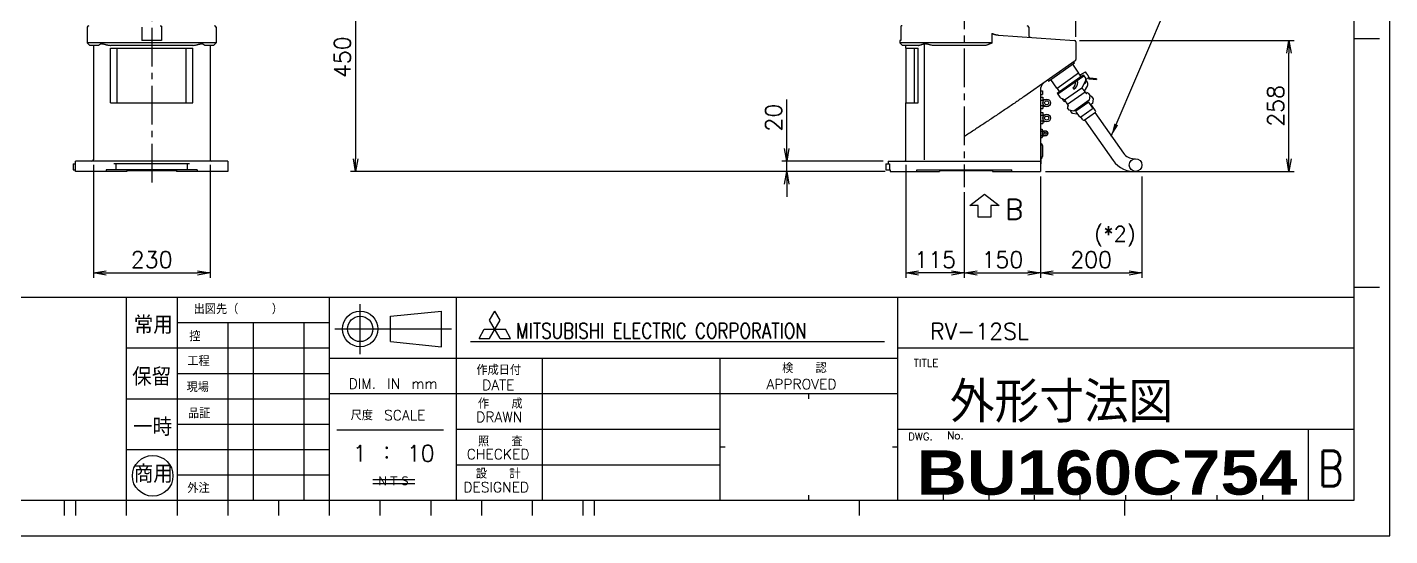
# Model space of a CAD drawing. Extents: x -7841 to -3641, y -5238 to -2268.
# Drawn here: x -6327 to -3641, y -5238 to -4236 of the extents above; entities that cross this region are included whole.
import ezdxf
from ezdxf.enums import TextEntityAlignment as Align

# ---------------------------------------------------------------- set-up
doc = ezdxf.new("R2010")
doc.units = 0
doc.header["$LTSCALE"] = 4
doc.header["$MEASUREMENT"] = 0
doc.linetypes.add('CENTRE2', pattern=[28.575, 19.05, -3.175, 3.175, -3.175])
doc.layers.get('0').update_dxf_attribs({"linetype": 'CONTINUOUS'})
doc.layers.get('DEFPOINTS').update_dxf_attribs({"linetype": 'CONTINUOUS'})
for name, color, linetype in [('01', 7, 'CONTINUOUS'), ('01CENTER', 5, 'CENTRE2'), ('01HOSO', 6, 'CONTINUOUS'), ('02', 5, 'CONTINUOUS'), ('04', 5, 'CONTINUOUS'), ('05THIK', 7, 'CONTINUOUS'), ('05THIN', 5, 'CONTINUOUS')]:
    doc.layers.add(name, color=color, linetype=linetype)
doc.styles.add('BIGFONT', font='ROMANS.SHX', dxfattribs={"bigfont": 'bigfont'})
doc.styles.add('SANSSERIFBOLD', font='sasb____.pfb', dxfattribs={"height": 14})
doc.styles.get("Standard").update_dxf_attribs({"font": 'romans.shx', "bigfont": 'bigfont.shx'})
doc.dimstyles.new('L-IN', dxfattribs={"dimscale": 10, "dimtxt": 3.2, "dimasz": 2.5, "dimexe": 1, "dimexo": 1, "dimgap": 1, "dimtad": 1, "dimdec": 0, "dimtxsty": 'BIGFONT', "dimblk": 'YA-IN', "dimblk1": 'OPEN', "dimblk2": 'OPEN', "dimsah": 1, "dimcen": 0, "dimclrd": 256, "dimclre": 256, "dimclrt": 256, "dimazin": 3, "dimtp": 0.1, "dimtm": 0.2, "dimtfac": 0.625, "dimtdec": 0, "dimtmove": 0, "dimatfit": 3, "dimtolj": 1})

# ---------------------------------------------------------------- blocks, each defined once
blk = doc.blocks.new('_OPEN')
at = {"color": 0, "linetype": 'BYBLOCK'}
for p, q in [((-1, 0.17), (0, 0)), ((0, 0), (-1, -0.17)), ((0, 0), (-1, 0))]:
    blk.add_line(p, q, dxfattribs=at)
blk = doc.blocks.new('*D18')
at = {"linetype": 'BYBLOCK'}
for p, q in [((-4640, -4153.6), (-4640, -3870)), ((-4615, -3880), (-4445, -3880)), ((-4420, -4254.8), (-4420, -3870))]:
    blk.add_line(p, q, dxfattribs=at)
at = {"layer": 'DEFPOINTS', "color": 0, "linetype": 'BYBLOCK'}
for p in [(-4420, -3880), (-4640, -4163.6), (-4420, -4264.8)]:
    blk.add_point(p, dxfattribs=at)
at = {"linetype": 'BYBLOCK', "xscale": 25, "yscale": 25, "zscale": 25, "rotation": 180}
blk.add_blockref('_OPEN', (-4640, -3880), dxfattribs=at)
at = {"linetype": 'BYBLOCK', "xscale": 25, "yscale": 25, "zscale": 25}
blk.add_blockref('_OPEN', (-4420, -3880), dxfattribs=at)
at = {"linetype": 'BYBLOCK', "insert": (-4530, -3854), "char_height": 32, "attachment_point": 5, "style": 'BIGFONT'}
blk.add_mtext('\\A1;220', dxfattribs=at)
blk = doc.blocks.new('YA-IN')
at = {"color": 0, "linetype": 'BYBLOCK'}
for p, q in [((0, 0), (-1, 0.17)), ((-1, -0.17), (0, 0)), ((0, 0), (-1, 0))]:
    blk.add_line(p, q, dxfattribs=at)
blk = doc.blocks.new('*D4')
at = {"linetype": 'BYBLOCK'}
for p, q in [((-4778.2, -4070), (-5690, -4070)), ((-5680, -4095), (-5680, -4495)), ((-4636, -4520), (-5690, -4520))]:
    blk.add_line(p, q, dxfattribs=at)
at = {"layer": 'DEFPOINTS', "color": 0, "linetype": 'BYBLOCK'}
for p in [(-4768.2, -4070), (-5680, -4520), (-4626, -4520)]:
    blk.add_point(p, dxfattribs=at)
at = {"linetype": 'BYBLOCK', "xscale": 25, "yscale": 25, "zscale": 25}
for p, rotation in [((-5680, -4070), 90), ((-5680, -4520), 270)]:
    blk.add_blockref('_OPEN', p, dxfattribs=dict(at, rotation=rotation))
at = {"linetype": 'BYBLOCK', "insert": (-5706, -4295), "char_height": 32, "attachment_point": 5, "rotation": 90, "style": 'BIGFONT'}
blk.add_mtext('\\A1;450', dxfattribs=at)
blk = doc.blocks.new('*D22')
at = {"linetype": 'BYBLOCK'}
for p, q in [((-6197, -4507), (-6197, -4730)), ((-5967, -4507), (-5967, -4730)), ((-6172, -4720), (-5992, -4720))]:
    blk.add_line(p, q, dxfattribs=at)
at = {"layer": 'DEFPOINTS', "color": 0, "linetype": 'BYBLOCK'}
for p in [(-6197, -4497), (-5967, -4497), (-5967, -4720)]:
    blk.add_point(p, dxfattribs=at)
at = {"linetype": 'BYBLOCK', "xscale": 25, "yscale": 25, "zscale": 25, "rotation": 180}
blk.add_blockref('_OPEN', (-6197, -4720), dxfattribs=at)
at = {"linetype": 'BYBLOCK', "xscale": 25, "yscale": 25, "zscale": 25}
blk.add_blockref('_OPEN', (-5967, -4720), dxfattribs=at)
at = {"linetype": 'BYBLOCK', "insert": (-6082, -4694), "char_height": 32, "attachment_point": 5, "style": 'BIGFONT'}
blk.add_mtext('\\A1;230', dxfattribs=at)
blk = doc.blocks.new('*D34')
at = {"linetype": 'BYBLOCK'}
for p, q in [((-4412.8, -4261.8), (-3990, -4261.8)), ((-4000, -4495), (-4000, -4286.8)), ((-4480, -4520), (-3990, -4520))]:
    blk.add_line(p, q, dxfattribs=at)
at = {"layer": 'DEFPOINTS', "color": 0, "linetype": 'BYBLOCK'}
for p in [(-4422.8, -4261.8), (-4000, -4261.8), (-4490, -4520)]:
    blk.add_point(p, dxfattribs=at)
at = {"linetype": 'BYBLOCK', "xscale": 25, "yscale": 25, "zscale": 25}
for p, rotation in [((-4000, -4261.8), 90), ((-4000, -4520), 270)]:
    blk.add_blockref('_OPEN', p, dxfattribs=dict(at, rotation=rotation))
at = {"linetype": 'BYBLOCK', "insert": (-4026, -4390.9), "char_height": 32, "attachment_point": 5, "rotation": 90, "style": 'BIGFONT'}
blk.add_mtext('\\A1;258', dxfattribs=at)
blk = doc.blocks.new('*D19')
at = {"linetype": 'BYBLOCK'}
for p, q in [((-4490, -4530), (-4490, -4730)), ((-4640, -4560.9), (-4640, -4730)), ((-4615, -4720), (-4515, -4720))]:
    blk.add_line(p, q, dxfattribs=at)
at = {"layer": 'DEFPOINTS', "color": 0, "linetype": 'BYBLOCK'}
for p in [(-4490, -4520), (-4640, -4550.9), (-4490, -4720)]:
    blk.add_point(p, dxfattribs=at)
at = {"linetype": 'BYBLOCK', "xscale": 25, "yscale": 25, "zscale": 25, "rotation": 180}
blk.add_blockref('_OPEN', (-4640, -4720), dxfattribs=at)
at = {"linetype": 'BYBLOCK', "xscale": 25, "yscale": 25, "zscale": 25}
blk.add_blockref('_OPEN', (-4490, -4720), dxfattribs=at)
at = {"linetype": 'BYBLOCK', "insert": (-4565, -4694), "char_height": 32, "attachment_point": 5, "style": 'BIGFONT'}
blk.add_mtext('\\A1;150', dxfattribs=at)
blk = doc.blocks.new('*D21')
at = {"linetype": 'BYBLOCK'}
for p, q in [((-4595, -4507), (-4595, -4730)), ((-4480, -4560.9), (-4480, -4730)), ((-4505, -4720), (-4570, -4720))]:
    blk.add_line(p, q, dxfattribs=at)
at = {"layer": 'DEFPOINTS', "color": 0, "linetype": 'BYBLOCK'}
for p in [(-4595, -4497), (-4480, -4550.9), (-4595, -4720)]:
    blk.add_point(p, dxfattribs=at)
at = {"linetype": 'BYBLOCK', "xscale": 25, "yscale": 25, "zscale": 25, "rotation": 180}
blk.add_blockref('_OPEN', (-4595, -4720), dxfattribs=at)
at = {"linetype": 'BYBLOCK', "xscale": 25, "yscale": 25, "zscale": 25}
blk.add_blockref('_OPEN', (-4480, -4720), dxfattribs=at)
at = {"linetype": 'BYBLOCK', "insert": (-4537.5, -4694), "char_height": 32, "attachment_point": 5, "style": 'BIGFONT'}
blk.add_mtext('\\A1;115', dxfattribs=at)
blk = doc.blocks.new('*D20')
at = {"linetype": 'BYBLOCK'}
for p, q in [((-4490, -4530), (-4490, -4730)), ((-4290, -4530), (-4290, -4730)), ((-4465, -4720), (-4315, -4720))]:
    blk.add_line(p, q, dxfattribs=at)
at = {"layer": 'DEFPOINTS', "color": 0, "linetype": 'BYBLOCK'}
for p in [(-4490, -4520), (-4290, -4520), (-4290, -4720)]:
    blk.add_point(p, dxfattribs=at)
at = {"linetype": 'BYBLOCK', "xscale": 25, "yscale": 25, "zscale": 25, "rotation": 180}
blk.add_blockref('_OPEN', (-4490, -4720), dxfattribs=at)
at = {"linetype": 'BYBLOCK', "xscale": 25, "yscale": 25, "zscale": 25}
blk.add_blockref('_OPEN', (-4290, -4720), dxfattribs=at)
at = {"linetype": 'BYBLOCK', "insert": (-4390, -4694), "char_height": 32, "attachment_point": 5, "style": 'BIGFONT'}
blk.add_mtext('\\A1;200', dxfattribs=at)
blk = doc.blocks.new('*D51')
at = {"linetype": 'BYBLOCK'}
for p, q in [((-4990, -4475), (-4990, -4378.2)), ((-4800, -4500), (-5000, -4500)), ((-4990, -4520), (-4990, -4500)), ((-4796, -4520), (-5000, -4520)), ((-4990, -4545), (-4990, -4570))]:
    blk.add_line(p, q, dxfattribs=at)
at = {"layer": 'DEFPOINTS', "color": 0, "linetype": 'BYBLOCK'}
for p in [(-4990, -4500), (-4790, -4500), (-4786, -4520)]:
    blk.add_point(p, dxfattribs=at)
at = {"linetype": 'BYBLOCK', "xscale": 25, "yscale": 25, "zscale": 25}
for p, rotation in [((-4990, -4500), 270), ((-4990, -4520), 90)]:
    blk.add_blockref('_OPEN', p, dxfattribs=dict(at, rotation=rotation))
at = {"linetype": 'BYBLOCK', "insert": (-5016, -4414.1), "char_height": 32, "attachment_point": 5, "rotation": 90, "style": 'BIGFONT'}
blk.add_mtext('\\A1;20', dxfattribs=at)

msp = doc.modelspace()

# ---------------------------------------------------------------- linework, layer by layer
at = {"layer": '01', "linetype": 'CONTINUOUS'}
for p, q in [((-6209, -4236), (-6209, -4267)), ((-6101.6178, -4236), (-6101.6178, -4262)), ((-6062.3822, -4236), (-6062.3822, -4262)), ((-5955, -4236), (-5955, -4267)), ((-4605.47566, -4236), (-4605.47566, -4262)), ((-4353, -4236), (-4353, -4252.6988)), ((-6209, -4267), (-6204, -4272)), ((-6062.3822, -4262), (-6101.6178, -4262)), ((-5955, -4267), (-5960, -4272)), ((-4607, -4262), (-4607, -4267)), ((-4605.47566, -4262), (-4607, -4262)), ((-4607, -4267), (-4602, -4272)), ((-4412.81433, -4251.31418), (-4262.79073, -4261.80485)), ((-4260, -4264.79755), (-4260, -4299.42377)), ((-6187.24118, -4272), (-6204, -4272)), ((-6197, -4272), (-6197, -4497)), ((-6163.38796, -4277), (-6000.61204, -4277)), ((-6001.07837, -4272), (-6162.92163, -4272)), ((-5960, -4272), (-5976.75882, -4272)), ((-5967, -4272), (-5967, -4497)), ((-4571.3, -4272), (-4602, -4272)), ((-4595, -4277), (-4595, -4272)), ((-4595, -4277), (-4571, -4277)), ((-4594.7, -4385), (-4594.7, -4277)), ((-4571, -4385), (-4571, -4277)), ((-4438.372, -4272), (-4541.71138, -4272)), ((-4261.27927, -4301.88123), (-4362.94026, -4373.06502)), ((-4260.4, -4300.98547), (-4260.46875, -4301.03361)), ((-4260.4, -4300.91991), (-4260.4, -4300.98547)), ((-4330, -4360.41134), (-4330, -4520)), ((-4330, -4361.5), (-4329.85, -4361.5)), ((-4330, -4368.5), (-4329.85, -4368.5)), ((-4330, -4374.03034), (-4325.4, -4374.03034)), ((-4329.85, -4361.5), (-4329.85, -4368.5)), ((-4329.8, -4363.35), (-4329.85, -4363.35)), ((-4329.8, -4366.65), (-4329.85, -4366.65)), ((-4329.8, -4361.5), (-4329.8, -4368.5)), ((-4329.8, -4361.5), (-4325.8, -4361.5)), ((-4329.8, -4368.5), (-4325.8, -4368.5)), ((-4325.8, -4361.5), (-4325.8, -4368.5)), ((-4325.4, -4374.03034), (-4325.4, -4395.96966)), ((-6163.38796, -4385), (-6000.61204, -4385)), ((-4595, -4497), (-4595, -4385)), ((-4595, -4385), (-4571, -4385)), ((-4330, -4379.51517), (-4325.4, -4379.51517)), ((-4330, -4390.48483), (-4325.4, -4390.48483)), ((-4330, -4395.96966), (-4325.4, -4395.96966)), ((-4330, -4404.03034), (-4325.4, -4404.03034)), ((-4325.4, -4378.5), (-4321.44123, -4378.5)), ((-4325.4, -4391.5), (-4321.44123, -4391.5)), ((-4325.4, -4404.03034), (-4325.4, -4425.96966)), ((-4330, -4409.51517), (-4325.4, -4409.51517)), ((-4330, -4420.48483), (-4325.4, -4420.48483)), ((-4330, -4425.96966), (-4325.4, -4425.96966)), ((-4325.4, -4408.5), (-4321.44123, -4408.5)), ((-4325.4, -4421.5), (-4321.44123, -4421.5)), ((-4330, -4436.9171), (-4326.4, -4436.9171)), ((-4330, -4440.95855), (-4326.4, -4440.95855)), ((-4330, -4449.04145), (-4326.4, -4449.04145)), ((-4330, -4453.0829), (-4326.4, -4453.0829)), ((-4326.4, -4436.9171), (-4326.4, -4453.0829)), ((-4326.4, -4440.25), (-4322.58546, -4440.25)), ((-4326.4, -4449.75), (-4322.58546, -4449.75)), ((-4328.8, -4465), (-4330, -4465)), ((-4328.8, -4505), (-4328.8, -4465)), ((-4326.1, -4469), (-4326.1, -4490.99999)), ((-4325.1, -4489), (-4325.1, -4471.006)), ((-6237, -4505), (-6237, -4517)), ((-6237, -4505), (-6232, -4505)), ((-5932, -4500), (-6232, -4500)), ((-6232, -4520), (-6232, -4500)), ((-6007.5092, -4505), (-6156.4908, -4505)), ((-6152, -4517), (-6152, -4505)), ((-6012, -4505), (-6012, -4517)), ((-5932, -4500), (-5932, -4520)), ((-4635, -4505), (-4635, -4517)), ((-4635, -4505), (-4627.2217, -4505)), ((-4630, -4500), (-4330.46077, -4500)), ((-4630, -4500), (-4630, -4505)), ((-4627.2217, -4505), (-4627.2217, -4517)), ((-4328.8, -4505), (-4330, -4505)), ((-6237, -4517), (-6232, -4517)), ((-6130.70923, -4520), (-6232, -4520)), ((-5992.57498, -4517), (-6171.42502, -4517)), ((-6171.42502, -4517), (-6171.42502, -4520)), ((-6130.70923, -4517), (-6130.70923, -4520)), ((-6130.70923, -4518.6), (-6033.29077, -4518.6)), ((-6033.29077, -4517), (-6033.29077, -4520)), ((-5932, -4520), (-6033.29077, -4520)), ((-5992.57498, -4517), (-5992.57498, -4520)), ((-4635, -4517), (-4625.99356, -4517)), ((-4625.99356, -4517), (-4625.99356, -4520)), ((-4625.99356, -4520), (-4528.70923, -4520)), ((-4573.43146, -4517), (-4386.56854, -4517)), ((-4573.43146, -4520), (-4573.43146, -4517)), ((-4528.70923, -4517), (-4528.70923, -4520)), ((-4528.70923, -4518.6), (-4424.72123, -4518.6)), ((-4424.72123, -4517), (-4424.72123, -4520)), ((-4424.72123, -4520), (-4330, -4520)), ((-4386.56854, -4520), (-4386.56854, -4517))]:
    msp.add_line(p, q, dxfattribs=at)
at = {"layer": '01'}
for p, q in [((-4313.74588, -4342.00098), (-4262.54887, -4306.15245)), ((-4266.68559, -4309.04902), (-4254.64049, -4326.25121)), ((-4262.54887, -4306.15245), (-4264.13801, -4303.88294)), ((-4251.37724, -4329.81184), (-4241.05947, -4323.68457)), ((-4238.50644, -4327.98364), (-4241.05947, -4323.68457)), ((-4315.33501, -4339.73146), (-4313.74588, -4342.00098)), ((-4297.56405, -4356.30661), (-4309.60916, -4339.10442)), ((-4297.22688, -4365.59256), (-4246.02987, -4329.74403)), ((-4254.6568, -4326.75094), (-4297.08888, -4356.4622)), ((-4244.30914, -4332.20149), (-4295.50615, -4368.05002)), ((-4254.71416, -4326.66903), (-4254.64049, -4326.25121)), ((-4254.6568, -4326.75094), (-4254.23898, -4326.82461)), ((-4250.16659, -4332.64059), (-4254.23898, -4326.82461)), ((-4251.37724, -4329.81184), (-4252.38, -4329.47951)), ((-4240.94136, -4341.79206), (-4248.16451, -4355.28798)), ((-4246.02987, -4329.74403), (-4241.25392, -4336.5648)), ((-4244.01702, -4347.53871), (-4241.24582, -4345.89302)), ((-4237.07805, -4350.65979), (-4243.60012, -4361.80285)), ((-4241.24582, -4345.89302), (-4239.15057, -4337.67049)), ((-4240.07523, -4341.29918), (-4237.29748, -4345.26621)), ((-4239.15057, -4337.67049), (-4234.42159, -4334.86216)), ((-4237.48522, -4329.70327), (-4234.00333, -4335.56648)), ((-4237.30454, -4351.00856), (-4237.28354, -4351.01087)), ((-4235.71131, -4335.62807), (-4235.29305, -4336.33239)), ((-4232.93832, -4337.79214), (-4219.23057, -4338.82182)), ((-4219.11821, -4337.32603), (-4232.82596, -4336.29635)), ((-4222.22214, -4338.5971), (-4222.10978, -4337.10132)), ((-4219.11821, -4337.32603), (-4219.23057, -4338.82182)), ((-4297.56405, -4356.30661), (-4297.14624, -4356.38029)), ((-4297.22688, -4365.59256), (-4291.40126, -4373.9124)), ((-4297.08888, -4356.4622), (-4297.16255, -4356.88002)), ((-4297.16255, -4356.88002), (-4293.09016, -4362.696)), ((-4282.32315, -4379.20612), (-4289.58097, -4375.49674)), ((-4284.89366, -4380.15518), (-4287.36113, -4376.63127)), ((-4282.32315, -4379.20612), (-4248.16451, -4355.28798)), ((-4276.84129, -4387.81958), (-4241.94541, -4363.38522)), ((-4266.1794, -4355.45024), (-4264.35719, -4358.05262)), ((-4264.35719, -4358.05262), (-4260.01258, -4355.01049)), ((-4246.84529, -4357.17203), (-4248.16451, -4355.28798)), ((-4245.69813, -4358.81034), (-4246.27171, -4357.99118)), ((-4244.55098, -4360.44864), (-4245.12456, -4359.62949)), ((-4243.9774, -4361.26779), (-4242.31403, -4363.64333)), ((-4241.94541, -4363.38522), (-4239.59375, -4366.74375)), ((-4239.59375, -4366.74375), (-4238.20119, -4365.76867)), ((-4235.41573, -4366.25982), (-4232.26106, -4370.76515)), ((-4232.26106, -4370.76515), (-4233.85731, -4379.81789)), ((-4232.57786, -4372.56177), (-4231.93073, -4372.10865)), ((-4229.14527, -4372.5998), (-4225.9906, -4377.10514)), ((-4225.9906, -4377.10514), (-4227.58684, -4386.15787)), ((-4282.32315, -4379.20612), (-4281.00393, -4381.09017)), ((-4281.90969, -4382.16213), (-4279.93855, -4382.61168)), ((-4280.57119, -4382.4674), (-4280.43479, -4381.90824)), ((-4280.43035, -4381.90932), (-4279.85677, -4382.72847)), ((-4279.2832, -4383.54763), (-4278.70962, -4384.36678)), ((-4278.13604, -4385.18593), (-4276.47267, -4387.56147)), ((-4274.48963, -4391.1781), (-4276.84129, -4387.81958)), ((-4273.21867, -4399.44398), (-4276.37334, -4394.93864)), ((-4275.88219, -4392.15318), (-4274.48963, -4391.1781)), ((-4264.16593, -4401.04022), (-4273.21867, -4399.44398)), ((-4266.9482, -4405.78396), (-4270.10287, -4401.27862)), ((-4233.85731, -4379.81789), (-4264.16593, -4401.04022)), ((-4259.00994, -4400.52336), (-4260.46336, -4398.44765)), ((-4234.86133, -4383.61433), (-4260.25505, -4401.3952)), ((-4252.79855, -4412.04418), (-4260.25505, -4401.3952)), ((-4250.0131, -4412.53533), (-4227.89599, -4397.04876)), ((-4243.74263, -4418.87531), (-4221.62553, -4403.38874)), ((-4236.10644, -4384.48617), (-4237.55987, -4382.41045)), ((-4227.40484, -4394.26331), (-4234.86133, -4383.61433)), ((-4227.58684, -4386.15787), (-4231.27302, -4388.73897)), ((-4228.59087, -4389.95431), (-4229.8196, -4390.81468)), ((-4221.13437, -4400.60329), (-4228.59087, -4389.95431)), ((-4222.44466, -4403.96234), (-4166.16403, -4484.33941)), ((-4257.89547, -4407.3802), (-4266.9482, -4405.78396)), ((-4256.66674, -4406.51983), (-4257.89547, -4407.3802)), ((-4246.52809, -4418.38416), (-4250.46052, -4412.76807)), ((-4242.92346, -4418.30175), (-4186.64283, -4498.67882)), ((-4145.68523, -4495), (-4142.5, -4495))]:
    msp.add_line(p, q, dxfattribs=at)
at = {"layer": '01', "linetype": 'CONTINUOUS'}
for centre, radius in [((-4317.7, -4385), 7.5), ((-4317.7, -4385), 4), ((-4317.7, -4415), 7.5), ((-4317.7, -4415), 4), ((-4320.6, -4445), 5.15), ((-4320.6, -4445), 4.75), ((-4320.6, -4445), 2)]:
    msp.add_circle(centre, radius, dxfattribs=at)
at = {"layer": '01'}
msp.add_circle((-4142.5, -4507.5), 12.5, dxfattribs=at)
at = {"layer": '01', "linetype": 'CONTINUOUS'}
for centre, radius, start, end in [((-6206, -4236), 3, 90, 180), ((-5958, -4236), 3, 0, 90), ((-4356, -4236), 3, 0, 90), ((-4350, -4252.69926), 3, 180, 266), ((-4263, -4264.79755), 3, 0, 85.9999999), ((-4263, -4299.42377), 3, 305.00000015, 0.00000009), ((-4310, -4360.41134), 20, 133.36999044, 180), ((-4329.6, -4469), 3.5, 0, 76.78690795), ((-4326.1, -4471), 1, 0, 90), ((-6200, -4497), 3, 270, 0), ((-5964, -4497), 3, 180, 268.54838711), ((-4598, -4497), 3, 270, 0), ((-4329.6, -4491), 3.5, 283.21309205, 0), ((-4326.1, -4489), 1, 270, 0)]:
    msp.add_arc(centre, radius, start, end, dxfattribs=at)
at = {"layer": '01'}
for centre, radius, start, end in [((-4273.92268, -4344.39169), 13.5, 304.99999994, 3.76707096), ((-4273.92268, -4344.39169), 17.5, 322.64232709, 11.42182151), ((-4245.34968, -4339.43268), 5, 331.84386053, 35.00000002), ((-4238.64069, -4329.22641), 1.25, 337.57410588, 83.83431058), ((-4241.39324, -4348.13409), 5, 329.65942507, 35.00000002), ((-4232.7136, -4334.80057), 3, 210.70420829, 265.70420824), ((-4232.7136, -4334.80057), 1.5, 210.70420838, 265.70420803), ((-4287.3055, -4371.04452), 5, 215.00000001, 242.92897871), ((-4246.5585, -4357.58161), 0.5, 304.99999799, 125.00000201), ((-4245.41134, -4359.21991), 0.5, 304.99999799, 125.00000201), ((-4244.26419, -4360.85822), 0.5, 304.99999799, 125.00000201), ((-4243.11704, -4362.49652), 0.5, 305, 125), ((-4241.96989, -4364.13482), 0.5, 9.6554811, 60.3445189), ((-4239.71679, -4365.60913), 1, 271.51393718, 305), ((-4237.05404, -4367.40697), 2, 34.99999979, 125), ((-4230.78357, -4373.74695), 2, 34.99999979, 125), ((-4280.7979, -4377.2873), 5, 214.99999999, 257.15244539), ((-4280.71714, -4381.49975), 0.5, 124.99999799, 305.00000201), ((-4279.56998, -4383.13805), 0.5, 124.99999799, 305.00000201), ((-4278.42283, -4384.77635), 0.5, 124.99999799, 305.00000201), ((-4277.27568, -4386.41466), 0.5, 125, 305), ((-4274.73503, -4393.79149), 2, 125, 215.00000021), ((-4276.12853, -4388.05296), 0.5, 189.6554811, 240.3445189), ((-4275.51374, -4390.67442), 1, 305, 338.48606277), ((-4268.46457, -4400.13147), 2, 174.27297514, 215.00000021), ((-4229.04314, -4395.41046), 2, 305, 35), ((-4222.77268, -4401.75044), 2, 305, 35), ((-4251.16025, -4410.89702), 2, 215, 305), ((-4244.88978, -4417.237), 2, 215, 305), ((-4145.68523, -4470), 25, 215, 270), ((-4145.68523, -4470), 50, 215, 277.27542577)]:
    msp.add_arc(centre, radius, start, end, dxfattribs=at)
at = {"layer": '01', "linetype": 'CONTINUOUS'}
for points in [[(-6065.02523, -4233), (-6064.87077, -4233.00506), (-6064.71752, -4233.02016), (-6064.56622, -4233.04508), (-6064.41756, -4233.07954), (-6064.27182, -4233.12326), (-6064.12948, -4233.17594), (-6063.99122, -4233.23711), (-6063.85763, -4233.30621), (-6063.72902, -4233.38277), (-6063.60579, -4233.46622), (-6063.48822, -4233.556), (-6063.37654, -4233.65153), (-6063.27087, -4233.75229), (-6063.17131, -4233.85775), (-6063.07795, -4233.96738), (-6062.99076, -4234.08076), (-6062.90979, -4234.19736), (-6062.83491, -4234.31686), (-6062.76615, -4234.43878), (-6062.70335, -4234.56289), (-6062.64646, -4234.68879), (-6062.59539, -4234.81622), (-6062.55, -4234.94499), (-6062.51025, -4235.07477), (-6062.47598, -4235.20551), (-6062.44716, -4235.33691), (-6062.42368, -4235.46889), (-6062.40549, -4235.60134), (-6062.39254, -4235.73401), (-6062.38478, -4235.86698), (-6062.3822, -4236)], [(-4602.83264, -4233), (-4602.98709, -4233.00506), (-4603.14035, -4233.02016), (-4603.29165, -4233.04508), (-4603.44031, -4233.07954), (-4603.58604, -4233.12326), (-4603.72838, -4233.17594), (-4603.86665, -4233.23711), (-4604.00024, -4233.30621), (-4604.12884, -4233.38277), (-4604.25207, -4233.46622), (-4604.36964, -4233.556), (-4604.48133, -4233.65153), (-4604.58699, -4233.75229), (-4604.68655, -4233.85775), (-4604.77991, -4233.96738), (-4604.8671, -4234.08076), (-4604.94808, -4234.19736), (-4605.02295, -4234.31686), (-4605.09172, -4234.43878), (-4605.15452, -4234.56289), (-4605.2114, -4234.68879), (-4605.26248, -4234.81622), (-4605.30786, -4234.94499), (-4605.34762, -4235.07477), (-4605.38188, -4235.20551), (-4605.41071, -4235.33691), (-4605.43418, -4235.46889), (-4605.45237, -4235.60134), (-4605.46532, -4235.73401), (-4605.47308, -4235.86698), (-4605.47566, -4236)], [(-6182.38839, -4268.66455), (-6183.44439, -4269.38277), (-6184.45751, -4270.07573), (-6185.4277, -4270.74299), (-6186.35546, -4271.38445), (-6187.24118, -4272)], [(-6182.38839, -4268.66455), (-6182.26954, -4268.59104), (-6182.14307, -4268.52631), (-6182.00913, -4268.4702), (-6181.86789, -4268.42257), (-6181.71945, -4268.38328), (-6181.56394, -4268.35224), (-6181.40143, -4268.32936), (-6181.23198, -4268.31458), (-6181.05562, -4268.30786), (-6180.87239, -4268.30918), (-6180.68227, -4268.31855), (-6180.48526, -4268.33599), (-6180.28132, -4268.36155), (-6180.07041, -4268.39529), (-6179.85248, -4268.43732), (-6179.62746, -4268.48773)], [(-6179.62746, -4268.48773), (-6177.62956, -4268.95787), (-6175.60418, -4269.41959), (-6173.55201, -4269.87269), (-6171.47428, -4270.31684), (-6169.37179, -4270.75181), (-6167.24475, -4271.17752), (-6165.09432, -4271.59367), (-6162.92163, -4272)], [(-6001.07837, -4272), (-5998.90457, -4271.59346), (-5996.75398, -4271.17726), (-5994.62726, -4270.75162), (-5992.52514, -4270.31671), (-5990.44772, -4269.87263), (-5988.39586, -4269.4196), (-5986.37071, -4268.95793), (-5984.37254, -4268.48773)], [(-5984.37254, -4268.48773), (-5984.14752, -4268.43732), (-5983.92959, -4268.39529), (-5983.71868, -4268.36155), (-5983.51474, -4268.33599), (-5983.31773, -4268.31855), (-5983.12761, -4268.30918), (-5982.94438, -4268.30786), (-5982.76802, -4268.31458), (-5982.59857, -4268.32936), (-5982.43606, -4268.35224), (-5982.28055, -4268.38328), (-5982.13211, -4268.42257), (-5981.99087, -4268.4702), (-5981.85693, -4268.52631), (-5981.73046, -4268.59104), (-5981.61161, -4268.66455)], [(-5976.75882, -4272), (-5977.64531, -4271.38392), (-5978.57297, -4270.74252), (-5979.54288, -4270.07547), (-5980.55565, -4269.38275), (-5981.61161, -4268.66455)], [(-4571.3, -4272), (-4569.88054, -4271.59346), (-4568.42251, -4271.17726), (-4566.92623, -4270.75162), (-4565.39207, -4270.31671), (-4563.81995, -4269.87263), (-4562.21035, -4269.4196), (-4560.564, -4268.95793), (-4558.88098, -4268.48773)], [(-4558.88098, -4268.48773), (-4558.68214, -4268.43732), (-4558.47762, -4268.39529), (-4558.2675, -4268.36155), (-4558.05188, -4268.33599), (-4557.83081, -4268.31855), (-4557.60433, -4268.30918), (-4557.37246, -4268.30786), (-4557.1352, -4268.31458), (-4556.89256, -4268.32936), (-4556.64451, -4268.35224), (-4556.39104, -4268.38328), (-4556.1321, -4268.42257), (-4555.86768, -4268.4702), (-4555.59769, -4268.52631), (-4555.32214, -4268.59104), (-4555.04097, -4268.66455)], [(-4541.71138, -4272), (-4544.38013, -4271.38392), (-4547.04666, -4270.74252), (-4549.71248, -4270.07547), (-4552.3775, -4269.38275), (-4555.04097, -4268.66455)], [(-4424.92545, -4249.43847), (-4424.92408, -4249.33241), (-4424.91991, -4249.22706), (-4424.91292, -4249.12248), (-4424.90306, -4249.01876), (-4424.89027, -4248.91598), (-4424.87451, -4248.81426), (-4424.85575, -4248.71373), (-4424.83393, -4248.61455), (-4424.80903, -4248.51686), (-4424.78102, -4248.42085), (-4424.74988, -4248.3267), (-4424.71558, -4248.23459), (-4424.67813, -4248.14473), (-4424.63752, -4248.05729), (-4424.59376, -4247.97249), (-4424.54685, -4247.89049), (-4424.49679, -4247.81148), (-4424.44358, -4247.7356), (-4424.3872, -4247.66299), (-4424.32762, -4247.59373)], [(-4424.32762, -4247.59373), (-4424.32287, -4247.6438), (-4424.31425, -4247.69531), (-4424.30139, -4247.74863), (-4424.28381, -4247.80409), (-4424.26098, -4247.86195), (-4424.23226, -4247.92244), (-4424.19686, -4247.98591), (-4424.15349, -4248.0532), (-4424.10059, -4248.12513), (-4424.03682, -4248.2018), (-4423.96147, -4248.2826), (-4423.87387, -4248.36704), (-4423.77296, -4248.45506), (-4423.65772, -4248.5466), (-4423.52718, -4248.64152), (-4423.38014, -4248.73982), (-4423.21476, -4248.84184), (-4423.02909, -4248.94784), (-4422.82119, -4249.05795), (-4422.58906, -4249.17219), (-4422.33071, -4249.2905), (-4422.04422, -4249.4127), (-4421.72756, -4249.53859), (-4421.37874, -4249.66785), (-4420.9964, -4249.7999), (-4420.57991, -4249.93386), (-4420.12859, -4250.06894), (-4419.64121, -4250.20442), (-4419.12013, -4250.33866), (-4418.56832, -4250.47002), (-4417.98663, -4250.59752), (-4417.37892, -4250.71955), (-4416.75003, -4250.83455), (-4416.10488, -4250.94115), (-4415.44851, -4251.03817), (-4414.78622, -4251.12463), (-4414.12332, -4251.19974), (-4413.46471, -4251.263), (-4412.81433, -4251.31418)], [(-4321.86578, -4344.30436), (-4322.35181, -4344.67733), (-4322.82545, -4345.06331), (-4323.28635, -4345.46189), (-4323.73416, -4345.87268)], [(-4362.94025, -4373.06501), (-4371.81642, -4379.24158), (-4380.72802, -4385.37463), (-4389.66964, -4391.47131), (-4398.63689, -4397.53732), (-4407.6261, -4403.57737), (-4416.63408, -4409.59549), (-4425.65798, -4415.5952), (-4434.69519, -4421.57967), (-4443.74329, -4427.5518), (-4452.79999, -4433.51428), (-4461.86309, -4439.46965), (-4470.93046, -4445.42037), (-4480, -4451.36881)], [(-4330, -4498.51721), (-4330.03275, -4498.67479), (-4330.07054, -4498.85914), (-4330.11315, -4499.06265), (-4330.15911, -4499.26989), (-4330.20419, -4499.4553), (-4330.24558, -4499.60634), (-4330.28303, -4499.72485), (-4330.3174, -4499.81694), (-4330.34942, -4499.88722), (-4330.37957, -4499.93879), (-4330.40804, -4499.97367), (-4330.43504, -4499.99361), (-4330.46077, -4500)]]:
    msp.add_spline(points, degree=3, dxfattribs=at)
at = {"layer": '01CENTER'}
for p, q in [((-6082, -3322.61988), (-6082, -4553.49354)), ((-4480, -4163.59959), (-4480, -4550.94728))]:
    msp.add_line(p, q, dxfattribs=at)
at = {"layer": '01HOSO', "linetype": 'CONTINUOUS'}
for p, q in [((-5955, -4267), (-6209, -4267)), ((-4424.92545, -4267), (-4607, -4267)), ((-4558.88098, -4268.48773), (-4558.88098, -4497)), ((-4424.92545, -4267), (-4424.92545, -4249.43843)), ((-6163.38796, -4385), (-6163.38796, -4277)), ((-6150.2, -4385), (-6150.2, -4277)), ((-6013.8, -4385), (-6013.8, -4277)), ((-6000.61204, -4385), (-6000.61204, -4277)), ((-4578.26234, -4385), (-4578.26234, -4277))]:
    msp.add_line(p, q, dxfattribs=at)
msp.add_spline([(-4424.92545, -4267), (-4426.88521, -4267.8018), (-4428.83033, -4268.57366), (-4430.76188, -4269.31611), (-4432.68087, -4270.02959), (-4434.58828, -4270.71451), (-4436.48502, -4271.3712), (-4438.372, -4272)], degree=3, dxfattribs=at)
at = {"layer": '02'}
msp.add_lwpolyline([(-4411.02886, -4587.5), (-4427.5, -4587.5), (-4427.5, -4610), (-4452.5, -4610), (-4452.5, -4587.5), (-4468.97114, -4587.5), (-4440, -4565)], close=True, dxfattribs=at)
msp.add_circle((-6080, -5120), 40, dxfattribs=at)
at = {"layer": '04'}
for p, q in [((-5645.80159, -5127.25504), (-5563.53493, -5127.25504)), ((-5645.80159, -5135.25504), (-5563.53493, -5135.25504))]:
    msp.add_line(p, q, dxfattribs=at)
at = {"layer": '05THIK'}
for p, q in [((-3641.32151, -5238.09371), (-3641.32151, -2268.09371)), ((-3711.32151, -5168.09371), (-3711.32151, -2338.09371)), ((-3711.32151, -4258.09371), (-3661.32151, -4258.09371)), ((-3711.32151, -4748.09371), (-3661.32151, -4748.09371)), ((-7691.32151, -4768.09371), (-3711.32151, -4768.09371)), ((-7691.32151, -5168.09371), (-3711.32151, -5168.09371)), ((-6253.82151, -5198.09371), (-6253.82151, -5168.09371)), ((-6231.32151, -5198.09371), (-6231.32151, -5168.09371)), ((-6131.32151, -5198.09371), (-6131.32151, -5168.09371)), ((-6031.32151, -5198.09371), (-6031.32151, -5168.09371)), ((-5931.32151, -5198.09371), (-5931.32151, -5168.09371)), ((-5831.32151, -5198.09371), (-5831.32151, -5168.09371)), ((-5731.32151, -5198.09371), (-5731.32151, -5168.09371)), ((-5631.32151, -5198.09371), (-5631.32151, -5168.09371)), ((-5531.32151, -5198.09371), (-5531.32151, -5168.09371)), ((-5431.32151, -5198.09371), (-5431.32151, -5168.09371)), ((-5331.32151, -5198.09371), (-5331.32151, -5168.09371)), ((-5231.32151, -5198.09371), (-5231.32151, -5168.09371)), ((-5208.82151, -5198.09371), (-5208.82151, -5168.09371)), ((-4686.32151, -5198.09371), (-4686.32151, -5168.09371)), ((-4163.82151, -5198.09371), (-4163.82151, -5168.09371)), ((-7841.32151, -5238.09371), (-3641.32151, -5238.09371))]:
    msp.add_line(p, q, dxfattribs=at)
at = {"layer": '05THIN'}
for p, q in [((-6131.32151, -5168.09371), (-6131.32151, -4768.09371)), ((-6031.32151, -5168.09371), (-6031.32151, -4768.09371)), ((-5731.32151, -5168.09371), (-5731.32151, -4768.09371)), ((-5481.32151, -5168.09371), (-5481.32151, -4768.09371)), ((-4611.32151, -5168.09371), (-4611.32151, -4768.09371)), ((-5670.92061, -4880.11881), (-5670.92061, -4781.38901)), ((-5610.92061, -4805.57971), (-5510.92061, -4795.57971)), ((-5610.92061, -4855.57971), (-5610.92061, -4805.57971)), ((-5510.92061, -4865.57971), (-5510.92061, -4795.57971)), ((-5415.92729, -4813.25504), (-5405.53493, -4795.25504)), ((-5395.14257, -4813.25504), (-5405.53493, -4795.25504)), ((-6031.32151, -4818.09371), (-5731.32151, -4818.09371)), ((-5931.32151, -5168.09371), (-5931.32151, -4818.09371)), ((-5881.32151, -5168.09371), (-5881.32151, -4818.09371)), ((-5781.32151, -5168.09371), (-5781.32151, -4818.09371)), ((-5721.11141, -4830.57971), (-5491.11141, -4830.57971)), ((-5436.71189, -4849.25504), (-5426.31953, -4831.25504)), ((-5426.31953, -4831.25504), (-5384.75033, -4831.25504)), ((-5395.14257, -4849.25504), (-5415.92729, -4813.25504)), ((-5415.92729, -4849.25504), (-5395.14257, -4813.25504)), ((-5374.35797, -4849.25504), (-5384.75033, -4831.25504)), ((-5610.92061, -4855.57971), (-5510.92061, -4865.57971)), ((-5453.53493, -4855.25504), (-4637.53493, -4855.25504)), ((-5436.71189, -4849.25504), (-5415.92729, -4849.25504)), ((-5395.14257, -4849.25504), (-5374.35797, -4849.25504)), ((-6131.32151, -4868.09371), (-5731.32151, -4868.09371)), ((-5731.32151, -4888.09371), (-4611.32151, -4888.09371)), ((-5311.32151, -5168.09371), (-5311.32151, -4888.09371)), ((-4961.32151, -5168.09371), (-4961.32151, -4888.09371)), ((-4611.32151, -4868.09371), (-3711.32151, -4868.09371)), ((-6031.32151, -4918.09371), (-5731.32151, -4918.09371)), ((-6131.32151, -4968.09371), (-5731.32151, -4968.09371)), ((-5731.32151, -4958.09371), (-4611.32151, -4958.09371)), ((-4786.32151, -4968.09371), (-4786.32151, -4958.09371)), ((-6031.32151, -5018.09371), (-5731.32151, -5018.09371)), ((-5716.72911, -5029.06451), (-5506.72911, -5029.06451)), ((-5481.32151, -5028.09371), (-4961.32151, -5028.09371)), ((-4611.32151, -5028.09371), (-3711.32151, -5028.09371)), ((-3801.32151, -5168.09371), (-3801.32151, -5028.09371)), ((-6131.32151, -5068.09371), (-5731.32151, -5068.09371)), ((-4961.32151, -5063.09371), (-4951.32151, -5063.09371)), ((-4621.32151, -5063.09371), (-4611.32151, -5063.09371)), ((-5481.32151, -5098.09371), (-4961.32151, -5098.09371)), ((-6031.32151, -5118.09371), (-5731.32151, -5118.09371)), ((-4786.32151, -5168.09371), (-4786.32151, -5158.09371)), ((-4521.32151, -5168.09371), (-4521.32151, -5157.25504)), ((-4431.32151, -5168.09371), (-4431.32151, -5158.09371)), ((-4341.32151, -5168.09371), (-4341.32151, -5158.09371)), ((-4251.32151, -5168.09371), (-4251.32151, -5158.09371)), ((-4161.32151, -5168.09371), (-4161.32151, -5158.09371)), ((-4071.32151, -5168.09371), (-4071.32151, -5158.09371)), ((-3981.32151, -5168.09371), (-3981.32151, -5158.09371)), ((-3891.32151, -5168.09371), (-3891.32151, -5158.09371))]:
    msp.add_line(p, q, dxfattribs=at)
for radius in [35, 25]:
    msp.add_circle((-5670.92061, -4830.57971), radius, dxfattribs=at)

# ---------------------------------------------------------------- texts
at = {"layer": '02'}
for s, height, p in [('B', 40, (-4400, -4615)), ('(*2)', 30, (-4224.09557, -4658.3067))]:
    msp.add_text(s, height=height, dxfattribs=at).set_placement(p)
at = {"layer": '05THIN', "style": 'BIGFONT'}
for s, height, p in [('出図先（\u3000\u3000\u3000）', 20, (-5999.18717, -4801.31815)), ('常用', 35, (-6117.34587, -4840.15907)), ('控', 20, (-6007.76908, -4854.89593)), ('RV-12SL', 32, (-4547.53493, -4851.25504)), ('工程', 20, (-6011.83075, -4903.60697)), ('保留', 35, (-6120.49039, -4942.3851)), ('作成日付', 20, (-5441.84372, -4921.19707)), ('\u3000検\u3000\u3000認', 20, (-4861.24162, -4917.57192)), ('TITLE', 15, (-4579.82301, -4905.02748)), ('現場', 20, (-6013.18462, -4955.02416)), ('DIM.\u3000IN\u3000mm', 20, (-5693.66695, -4948.25874)), ('DATE', 20, (-5430.40617, -4950.96491)), ('APPROVED', 20, (-4870.0774, -4949.42126)), ('外形寸法図', 80, (-4508.33493, -5014.85504)), ('\u3000作\u3000\u3000成', 20, (-5460.79815, -4987.4982)), ('品証', 20, (-6010.47685, -5006.44137)), ('尺度\u3000SCALE', 20, (-5689.80444, -5010.5504)), ('DRAWN', 20, (-5442.19225, -5014.15461)), ('一時', 35, (-6118.67872, -5041.46879)), ('\u3000照\u3000\u3000査', 20, (-5460.79815, -5061.91783)), ('DWG.', 15, (-4590.81717, -5050.06414)), ('No.', 15, (-4513.85808, -5047.86663)), ('CHECKED', 20, (-5460.79813, -5087.27091)), ('商用', 35, (-6117.32483, -5133.8277)), ('ＮＴＳ', 20, (-5637.85833, -5140.54613)), ('\u3000設\u3000\u3000計', 20, (-5464.85982, -5125.5128)), ('外注', 20, (-6011.83075, -5153.92756)), ('DESIGNED', 20, (-5467.56762, -5152.21898))]:
    msp.add_text(s, height=height, dxfattribs=at).set_placement(p)
at = {"layer": '05THIN', "style": 'BIGFONT', "width": 0.8}
for s, height, p in [('MITSUBISHI ELECTRIC CORPORATION', 30, (-5363.53493, -4849.25504)), ('B', 70, (-3782.96159, -5140.62565))]:
    msp.add_text(s, height=height, dxfattribs=at).set_placement(p)
at = {"layer": '05THIN', "style": 'BIGFONT'}
msp.add_text('1 ： 10', height=32, dxfattribs=at).set_placement((-5604.82238, -5091.6673), align=Align.CENTER)
at = {"layer": '05THIN', "style": 'SANSSERIFBOLD', "width": 1.142544}
msp.add_text('BU160C754', height=87.5, dxfattribs=at).set_placement((-4573.53493, -5157.25504), (-3823.53493, -5157.25504), align=Align.FIT)

# ---------------------------------------------------------------- dimensions: what is measured, and where the dimension line sits
at = {"layer": '02'}
for base, p1, p2, picture, middle in [((-4260, -3880), (-4480, -4163.59959), (-4260, -4264.79755), '*D18', (-4370, -3854)), ((-4330, -4720), (-4480, -4550.94728), (-4330, -4520), '*D19', (-4405, -4694)), ((-4130, -4720), (-4330, -4520), (-4130, -4520), '*D20', (-4230, -4694))]:
    dim = msp.add_linear_dim(base=base, p1=p1, p2=p2, dimstyle='L-IN', dxfattribs=at)
    dim.commit()
    dim.dimension.update_dxf_attribs({"geometry": picture, "text_midpoint": middle, "insert": (160, 0)})
dim = msp.add_linear_dim(base=(-5680, -4520), p1=(-4768.19131, -4070), p2=(-4625.99356, -4520), angle=90, dimstyle='L-IN', dxfattribs=at)
dim.commit()
dim.dimension.update_dxf_attribs({"geometry": '*D4', "text_midpoint": (-5706, -4295)})
for base, p1, p2, picture, middle in [((-3840, -4261.80485), (-4330, -4520), (-4262.79073, -4261.80485), '*D34', (-3866, -4390.90243)), ((-4830, -4500), (-4625.99356, -4520), (-4630, -4500), '*D51', (-4856, -4414.09524))]:
    dim = msp.add_linear_dim(base=base, p1=p1, p2=p2, angle=90, dimstyle='L-IN', dxfattribs=at)
    dim.commit()
    dim.dimension.update_dxf_attribs({"geometry": picture, "text_midpoint": middle, "insert": (160, 0)})
for base, p1, p2, picture, middle in [((-5967, -4720), (-6197, -4497), (-5967, -4497), '*D22', (-6082, -4694)), ((-4595, -4720), (-4480, -4550.94728), (-4595, -4497), '*D21', (-4537.5, -4694))]:
    dim = msp.add_linear_dim(base=base, p1=p1, p2=p2, dimstyle='L-IN', dxfattribs=at)
    dim.commit()
    dim.dimension.update_dxf_attribs({"geometry": picture, "text_midpoint": middle})

# ---------------------------------------------------------------- leaders
at = {"layer": '02', "annotation_type": 0, "has_hookline": 1, "hookline_direction": 0, "text_width": 268.8}
msp.add_leader([(-4190.31335, -4450.46312), (-4060, -4146), (-4035, -4146)], dimstyle='L-IN', dxfattribs=at)

doc.saveas('drawing.dxf')
